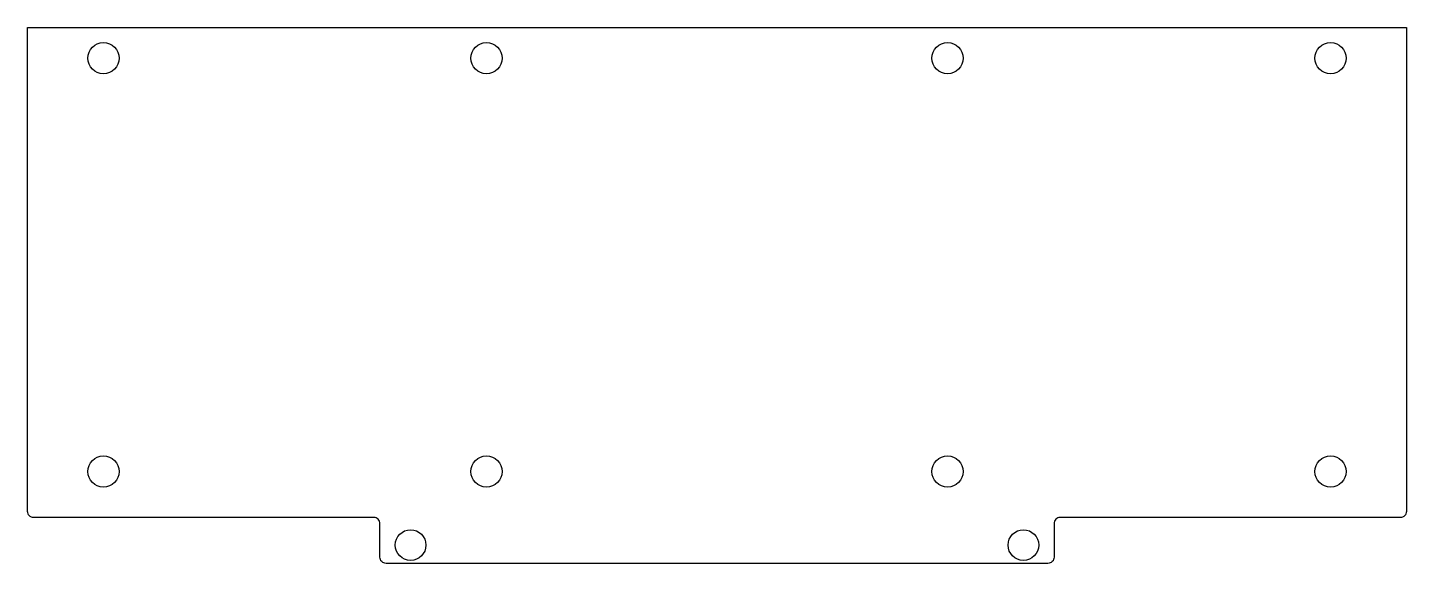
# Model space of a CAD drawing. Extents: x -225 to 225, y 0 to 175.
import ezdxf

# ---------------------------------------------------------------- set-up
doc = ezdxf.new("R2010")
doc.units = 0
doc.header["$MEASUREMENT"] = 0
doc.layers.get('0').update_dxf_attribs({"linetype": 'CONTINUOUS'})

msp = doc.modelspace()

# ---------------------------------------------------------------- linework, layer by layer
at = {"linetype": 'CONTINUOUS'}
msp.add_lwpolyline([(-225, 17), (-225, 175), (225, 175), (225, 17, -0.414214), (223, 15), (112, 15, 0.414214), (110, 13), (110, 2, -0.414214), (108, 0), (-108, 0, -0.414214), (-110, 2), (-110, 13, 0.414214), (-112, 15), (-223, 15, -0.414214)], format="xyb", close=True, dxfattribs=at)
for centre, radius in [((-200.25, 165), 5.1), ((-75.25, 165), 5.1), ((75.25, 165), 5.1), ((200.25, 165), 5.1), ((-200.25, 30), 5.1), ((-75.25, 30), 5.1), ((75.25, 30), 5.1), ((200.25, 30), 5.1), ((-100, 6), 5), ((100, 6), 5)]:
    msp.add_circle(centre, radius, dxfattribs=at)

doc.saveas('drawing.dxf')
